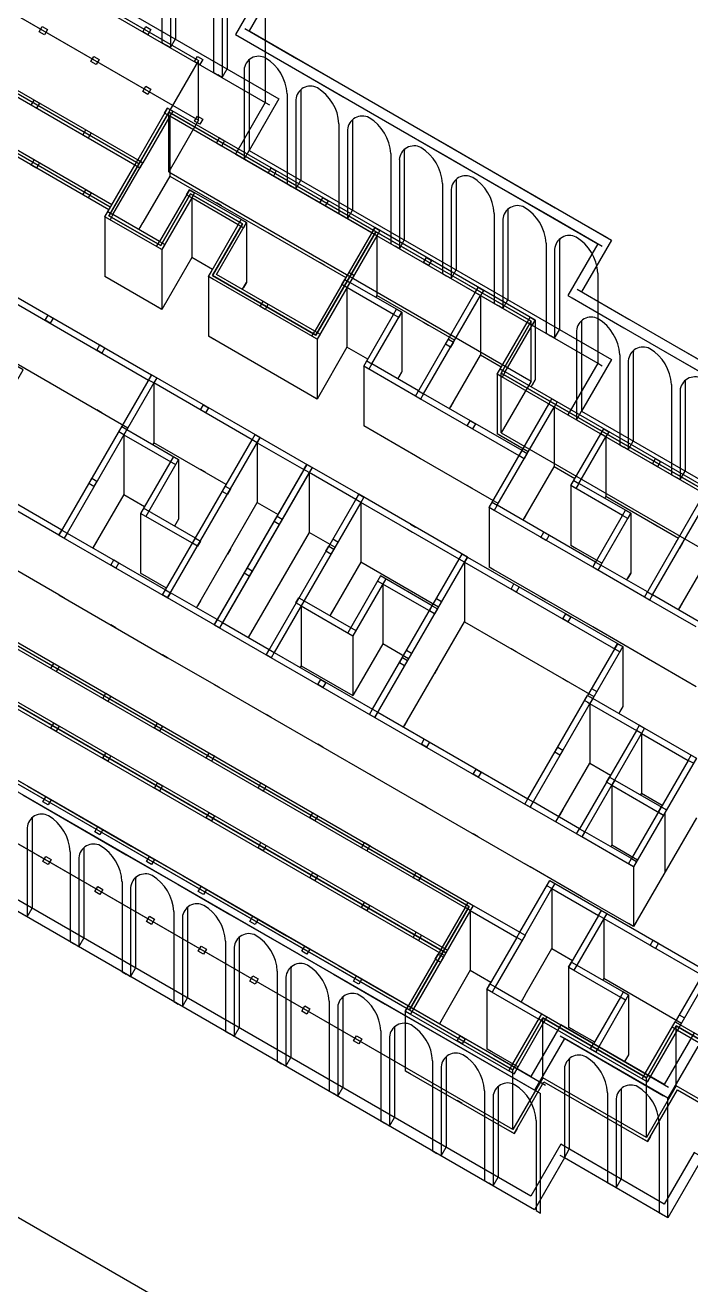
# Model space of a CAD drawing. Header units: metres. Extents: x 1950 to 2882, y 2050 to 2715.
# Drawn here: x 2669.5 to 2702.9, y 2172.3 to 2235.5 of the extents above; entities that cross this region are included whole.
import ezdxf

# ---------------------------------------------------------------- set-up
doc = ezdxf.new("R2010")
doc.units = ezdxf.units.M
for name, color, linetype in [('BRICK WALLS', 250, 'Continuous'), ('OUTLINE', 250, 'Continuous'), ('PILARS', 250, 'Continuous')]:
    doc.layers.add(name, color=color, linetype=linetype)
doc.layers.add('DOUBLE SKIN FACADE', color=250, linetype='Continuous', transparency=0.5)

msp = doc.modelspace()

# ---------------------------------------------------------------- linework, layer by layer
at = {"layer": 'BRICK WALLS'}
for p, q in [((2676.753, 2230.97), (2676.753, 2227.97)), ((2676.753, 2227.97), (2685.586, 2222.87)), ((2677.851, 2226.872), (2677.851, 2223.872)), ((2673.493, 2225.924), (2673.493, 2222.924)), ((2680.599, 2225.632), (2680.599, 2222.632)), ((2687.145, 2224.97), (2687.145, 2221.97)), ((2676.351, 2224.274), (2676.351, 2221.274)), ((2678.689, 2222.924), (2678.689, 2219.924)), ((2685.645, 2222.372), (2685.645, 2219.372)), ((2692.341, 2221.97), (2692.341, 2218.97)), ((2688.393, 2221.132), (2688.393, 2218.132)), ((2695.09, 2220.73), (2695.09, 2217.73)), ((2684.145, 2219.774), (2684.145, 2216.774)), ((2686.484, 2218.424), (2686.484, 2215.424)), ((2675.949, 2217.578), (2675.949, 2214.578)), ((2693.18, 2218.022), (2693.18, 2215.022)), ((2696.038, 2216.372), (2696.038, 2213.372)), ((2674.599, 2215.24), (2677.197, 2213.74)), ((2674.449, 2214.98), (2677.047, 2213.48)), ((2674.449, 2214.98), (2674.449, 2211.98)), ((2681.145, 2214.578), (2681.145, 2211.578)), ((2698.636, 2214.872), (2698.636, 2211.872)), ((2676.937, 2213.89), (2675.287, 2211.032)), ((2677.197, 2213.74), (2675.547, 2210.882)), ((2677.197, 2213.74), (2677.197, 2210.74)), ((2683.743, 2213.078), (2683.743, 2210.078)), ((2674.449, 2211.98), (2675.488, 2211.38)), ((2696.876, 2212.424), (2696.876, 2209.424)), ((2678.036, 2209.792), (2675.437, 2211.292)), ((2686.341, 2211.578), (2686.341, 2208.578)), ((2692.778, 2211.326), (2692.778, 2208.326)), ((2677.886, 2209.532), (2675.287, 2211.032)), ((2675.287, 2211.032), (2675.287, 2208.032)), ((2677.197, 2210.74), (2676.996, 2210.392)), ((2699.884, 2211.034), (2699.884, 2208.034)), ((2691.538, 2208.578), (2691.538, 2205.578)), ((2676.586, 2207.282), (2675.287, 2208.032)), ((2687.33, 2207.89), (2685.68, 2205.032)), ((2687.59, 2207.74), (2685.94, 2204.882)), ((2689.778, 2206.13), (2687.18, 2207.63)), ((2689.928, 2206.39), (2687.33, 2207.89)), ((2687.44, 2207.48), (2687.44, 2204.48)), ((2683.341, 2206.382), (2685.94, 2204.882)), ((2683.341, 2206.382), (2683.341, 2203.382)), ((2683.491, 2206.642), (2686.09, 2205.142)), ((2685.94, 2204.882), (2685.94, 2201.882)), ((2687.44, 2204.48), (2685.94, 2201.882)), ((2688.739, 2203.73), (2687.44, 2204.48)), ((2699.482, 2204.338), (2699.482, 2201.338)), ((2688.889, 2203.99), (2688.629, 2204.14)), ((2683.341, 2203.382), (2685.94, 2201.882)), ((2697.832, 2201.48), (2697.832, 2198.48)), ((2700.43, 2199.98), (2700.43, 2196.98)), ((2697.832, 2198.48), (2698.871, 2197.88)), ((2698.93, 2197.382), (2698.93, 2194.382)), ((2701.603, 2196.012), (2701.603, 2193.012)), ((2700.028, 2193.284), (2700.028, 2190.284)), ((2695.93, 2192.186), (2695.93, 2189.186)), ((2691.832, 2191.088), (2691.832, 2188.088)), ((2698.528, 2190.686), (2698.528, 2187.686)), ((2696.768, 2188.238), (2696.768, 2185.238)), ((2692.67, 2187.14), (2692.67, 2184.14)), ((2699.776, 2186.848), (2699.776, 2183.848)), ((2688.572, 2186.042), (2688.572, 2183.042))]:
    msp.add_line(p, q, dxfattribs=at)
for points in [[(2726.561, 2185.24), (2728.061, 2187.838), (2725.463, 2189.338), (2726.963, 2191.936), (2721.766, 2194.936), (2723.266, 2197.534), (2707.678, 2206.534), (2709.178, 2209.132), (2693.59, 2218.132), (2695.09, 2220.73), (2687.036, 2225.38), (2684.036, 2220.184), (2679.099, 2223.034), (2680.599, 2225.632), (2677.741, 2227.282), (2676.241, 2224.684), (2673.903, 2226.034), (2675.403, 2228.632), (2664.751, 2234.782), (2663.251, 2232.184), (2639.868, 2245.684)], [(2707.418, 2206.684), (2708.768, 2209.022), (2693.18, 2218.022), (2694.68, 2220.62), (2687.145, 2224.97), (2684.145, 2219.774), (2678.689, 2222.924), (2680.189, 2225.522), (2677.851, 2226.872), (2676.351, 2224.274), (2673.493, 2225.924), (2674.993, 2228.522), (2664.861, 2234.372), (2663.361, 2231.774), (2639.978, 2245.274), (2638.628, 2242.936), (2643.824, 2239.936), (2642.324, 2237.338), (2652.717, 2231.338), (2651.217, 2228.74), (2656.413, 2225.74), (2654.763, 2222.882), (2649.567, 2225.882), (2648.067, 2223.284)], [(2673.844, 2226.532), (2664.751, 2231.782), (2663.251, 2229.184), (2639.868, 2242.684), (2638.218, 2239.826), (2643.414, 2236.826), (2641.914, 2234.228), (2652.307, 2228.228), (2650.807, 2225.63), (2656.003, 2222.63), (2654.653, 2220.292), (2649.457, 2223.292), (2647.807, 2220.434), (2648.067, 2220.284)], [(2673.694, 2226.272), (2664.861, 2231.372), (2663.361, 2228.774), (2639.978, 2242.274), (2638.628, 2239.936), (2643.824, 2236.936), (2642.324, 2234.338), (2652.717, 2228.338), (2651.217, 2225.74), (2656.413, 2222.74), (2654.763, 2219.882), (2649.567, 2222.882), (2648.067, 2220.284)], [(2687.036, 2225.38), (2676.643, 2231.38), (2675.143, 2228.782)], [(2686.886, 2225.12), (2676.753, 2230.97), (2675.403, 2228.632)], [(2676.753, 2227.97), (2675.403, 2225.632)], [(2675.202, 2225.284), (2675.403, 2225.632)], [(2671.189, 2209.934), (2665.993, 2212.934), (2668.993, 2218.13), (2663.797, 2221.13), (2665.447, 2223.988), (2675.839, 2217.988)], [(2671.339, 2210.194), (2666.403, 2213.044), (2669.403, 2218.24), (2664.207, 2221.24), (2665.557, 2223.578), (2675.689, 2217.728)], [(2678.89, 2223.272), (2677.851, 2223.872), (2676.351, 2221.274), (2673.493, 2222.924)], [(2680.398, 2222.284), (2680.599, 2222.632)], [(2685.996, 2222.98), (2685.736, 2223.13)], [(2689.232, 2217.184), (2686.893, 2218.534), (2688.393, 2221.132), (2685.795, 2222.632)], [(2689.082, 2216.924), (2686.484, 2218.424), (2687.984, 2221.022), (2685.645, 2222.372)], [(2694.278, 2213.924), (2689.082, 2216.924), (2692.082, 2222.12)], [(2691.042, 2219.72), (2687.145, 2221.97), (2687.094, 2221.882)], [(2694.428, 2214.184), (2689.491, 2217.034), (2692.341, 2221.97)], [(2665.506, 2220.49), (2665.557, 2220.578), (2674.65, 2215.328)], [(2685.645, 2219.372), (2684.145, 2216.774), (2678.689, 2219.924)], [(2655.751, 2219.194), (2658.609, 2217.544), (2657.109, 2214.946), (2664.903, 2210.446), (2663.403, 2207.848), (2691.982, 2191.348), (2688.982, 2186.151), (2693.918, 2183.301), (2695.418, 2185.899), (2700.614, 2182.899), (2702.114, 2185.498), (2707.311, 2182.498), (2708.811, 2185.096), (2721.801, 2177.596), (2723.301, 2180.194), (2725.899, 2178.694), (2728.749, 2183.63)], [(2686.685, 2218.772), (2685.645, 2219.372)], [(2690.791, 2216.284), (2692.341, 2218.97)], [(2693.381, 2218.37), (2692.341, 2218.97)], [(2655.861, 2218.784), (2658.199, 2217.434), (2656.699, 2214.836), (2664.493, 2210.336), (2662.993, 2207.738), (2691.572, 2191.238), (2688.572, 2186.042)], [(2681.295, 2214.838), (2675.839, 2217.988), (2671.189, 2209.934), (2676.645, 2206.784), (2681.295, 2214.838)], [(2688.192, 2217.784), (2688.393, 2218.132)], [(2694.889, 2217.382), (2695.09, 2217.73)], [(2697.974, 2208.326), (2692.778, 2211.326), (2695.778, 2216.522)], [(2698.124, 2208.586), (2693.188, 2211.436), (2696.038, 2216.372)], [(2655.751, 2216.194), (2658.609, 2214.544), (2657.109, 2211.946), (2664.903, 2207.446), (2663.403, 2204.848), (2690.683, 2189.098)], [(2655.861, 2215.784), (2658.199, 2214.434), (2656.699, 2211.836), (2664.493, 2207.336), (2662.993, 2204.738), (2690.533, 2188.838)], [(2689.082, 2213.924), (2686.484, 2215.424)], [(2679.586, 2212.478), (2675.949, 2214.578), (2675.898, 2214.49)], [(2681.295, 2214.838), (2683.893, 2213.338), (2679.243, 2205.284), (2676.645, 2206.784)], [(2681.145, 2214.578), (2683.484, 2213.228), (2679.134, 2205.694), (2676.795, 2207.044)], [(2694.739, 2214.122), (2693.18, 2215.022)], [(2700.572, 2206.826), (2697.974, 2208.326), (2699.474, 2210.924), (2696.876, 2212.424), (2698.376, 2215.022)], [(2697.286, 2212.534), (2698.636, 2214.872)], [(2693.239, 2211.524), (2689.082, 2213.924)], [(2686.232, 2211.988), (2683.634, 2213.488), (2678.984, 2205.434), (2681.582, 2203.934)], [(2694.487, 2210.686), (2696.038, 2213.372)], [(2697.077, 2212.772), (2696.038, 2213.372)], [(2686.082, 2211.728), (2683.743, 2213.078), (2679.393, 2205.544), (2681.732, 2204.194)], [(2700.722, 2207.086), (2698.384, 2208.436), (2699.884, 2211.034), (2697.286, 2212.534)], [(2674.449, 2211.98), (2672.898, 2209.294)], [(2687.038, 2200.784), (2691.688, 2208.838), (2686.232, 2211.988), (2681.582, 2203.934), (2687.038, 2200.784)], [(2703.17, 2205.326), (2700.572, 2206.826), (2703.572, 2212.022)], [(2678.094, 2206.294), (2681.145, 2211.578)], [(2681.145, 2211.578), (2682.185, 2210.978)], [(2686.928, 2201.194), (2691.278, 2208.728), (2686.341, 2211.578), (2681.991, 2204.044), (2686.928, 2201.194)], [(2698.585, 2211.784), (2698.636, 2211.872)], [(2702.273, 2209.772), (2698.636, 2211.872)], [(2703.32, 2205.586), (2700.982, 2206.936), (2703.832, 2211.872)], [(2685.042, 2209.328), (2683.743, 2210.078), (2680.692, 2204.794)], [(2683.743, 2210.078), (2680.692, 2204.794)], [(2671.189, 2206.934), (2665.993, 2209.934)], [(2685.192, 2209.588), (2684.933, 2209.738)], [(2698.435, 2208.524), (2696.876, 2209.424)], [(2691.688, 2208.838), (2699.482, 2204.338)], [(2702.281, 2206.186), (2703.832, 2208.872)], [(2690.239, 2206.328), (2686.341, 2208.578), (2684.791, 2205.892)], [(2691.538, 2208.578), (2699.332, 2204.078)], [(2697.974, 2205.326), (2692.778, 2208.326)], [(2699.683, 2207.686), (2699.884, 2208.034)], [(2671.189, 2206.934), (2676.645, 2203.784)], [(2690.389, 2206.588), (2690.129, 2206.738)], [(2688.487, 2200.294), (2691.538, 2205.578)], [(2691.538, 2205.578), (2698.033, 2201.828)], [(2700.572, 2203.826), (2697.974, 2205.326)], [(2699.222, 2204.488), (2697.722, 2201.89)], [(2699.482, 2204.338), (2697.982, 2201.74)], [(2679.243, 2202.284), (2676.645, 2203.784)], [(2703.17, 2202.326), (2700.572, 2203.826)], [(2683.341, 2203.382), (2683.291, 2203.294)], [(2678.984, 2202.434), (2681.582, 2200.934)], [(2687.188, 2201.044), (2694.722, 2196.694), (2697.722, 2201.89)], [(2697.852, 2201.815), (2700.58, 2200.24), (2697.43, 2194.784), (2694.832, 2196.284)], [(2697.923, 2202.238), (2698.183, 2202.088)], [(2687.038, 2200.784), (2694.832, 2196.284), (2697.982, 2201.74)], [(2697.702, 2201.555), (2700.17, 2200.13), (2697.32, 2195.194), (2694.982, 2196.544)], [(2699.482, 2201.338), (2699.281, 2200.99)], [(2681.582, 2200.934), (2687.038, 2197.784)], [(2700.58, 2200.24), (2703.178, 2198.74), (2700.028, 2193.284), (2697.43, 2194.784)], [(2700.43, 2199.98), (2702.768, 2198.63), (2699.918, 2193.694), (2697.58, 2195.044)], [(2696.131, 2195.534), (2697.832, 2198.48)], [(2687.038, 2197.784), (2694.832, 2193.284)], [(2698.93, 2197.382), (2701.528, 2195.882)], [(2699.08, 2197.642), (2701.678, 2196.142)], [(2700.43, 2196.98), (2700.379, 2196.892)], [(2700.43, 2196.98), (2701.469, 2196.38)], [(2703.178, 2195.74), (2700.028, 2190.284), (2697.43, 2191.784)], [(2698.93, 2194.382), (2698.879, 2194.294)], [(2698.93, 2194.382), (2700.229, 2193.632)], [(2697.43, 2191.784), (2694.832, 2193.284)], [(2694.32, 2189.998), (2695.82, 2192.596), (2698.678, 2190.946), (2697.178, 2188.348), (2699.776, 2186.848), (2698.276, 2184.249)], [(2694.58, 2189.848), (2695.93, 2192.186), (2698.268, 2190.836), (2696.768, 2188.238), (2699.366, 2186.738), (2698.016, 2184.399)], [(2691.832, 2191.088), (2694.17, 2189.738), (2692.67, 2187.14), (2695.268, 2185.64)], [(2691.982, 2191.348), (2694.58, 2189.848), (2693.08, 2187.249), (2695.418, 2185.899)], [(2698.528, 2190.686), (2703.464, 2187.836), (2702.114, 2185.498)], [(2698.678, 2190.946), (2703.874, 2187.946), (2702.374, 2185.348)], [(2694.58, 2186.848), (2695.93, 2189.186), (2696.969, 2188.586)], [(2691.832, 2188.088), (2690.281, 2185.401)], [(2691.832, 2188.088), (2692.871, 2187.488)], [(2698.528, 2187.686), (2698.477, 2187.598)], [(2698.528, 2187.686), (2702.425, 2185.436)], [(2694.58, 2186.848), (2694.379, 2186.499)], [(2688.572, 2186.042), (2694.028, 2182.892), (2695.528, 2185.49), (2700.724, 2182.49), (2702.224, 2185.088), (2707.42, 2182.088), (2708.92, 2184.686), (2721.911, 2177.186), (2723.411, 2179.784), (2726.009, 2178.284), (2729.009, 2183.48)], [(2702.315, 2185.846), (2702.575, 2185.696)], [(2696.768, 2185.238), (2698.067, 2184.488)], [(2692.67, 2184.14), (2694.229, 2183.24)], [(2699.776, 2183.848), (2699.575, 2183.499)], [(2688.572, 2183.042), (2694.028, 2179.892), (2695.528, 2182.49), (2700.724, 2179.49), (2702.224, 2182.088), (2707.42, 2179.088), (2708.92, 2181.686), (2721.911, 2174.186), (2723.411, 2176.784), (2726.009, 2175.284), (2729.009, 2180.48)]]:
    msp.add_lwpolyline(points, dxfattribs=at)
msp.add_lwpolyline([(2680.886, 2214.728), (2675.949, 2217.578), (2671.599, 2210.044), (2676.536, 2207.194)], close=True, dxfattribs=at)
at = {"layer": 'DOUBLE SKIN FACADE'}
for p, q in [((2676.349, 2239.195), (2676.349, 2234.67)), ((2677.032, 2239.328), (2677.032, 2234.853)), ((2676.782, 2238.895), (2676.782, 2234.42)), ((2679.63, 2237.828), (2679.63, 2233.353)), ((2678.947, 2237.695), (2678.947, 2233.17)), ((2679.38, 2237.395), (2679.38, 2232.92)), ((2681.545, 2236.195), (2681.545, 2231.67)), ((2680.511, 2235.38), (2683.109, 2233.88)), ((2676.349, 2234.67), (2676.565, 2234.545)), ((2676.782, 2234.42), (2677.032, 2234.853)), ((2680.261, 2234.947), (2682.859, 2233.447)), ((2676.782, 2234.42), (2676.565, 2234.545)), ((2680.728, 2233.73), (2680.728, 2229.255)), ((2682.859, 2233.447), (2685.458, 2231.947)), ((2683.109, 2233.88), (2685.708, 2232.38)), ((2678.947, 2233.17), (2679.163, 2233.045)), ((2679.38, 2232.92), (2679.163, 2233.045)), ((2679.38, 2232.92), (2679.63, 2233.353)), ((2680.478, 2233.297), (2680.478, 2228.822)), ((2683.326, 2232.23), (2683.326, 2227.755)), ((2685.708, 2232.38), (2688.306, 2230.88)), ((2681.545, 2231.67), (2681.761, 2231.545)), ((2682.643, 2232.097), (2682.643, 2227.572)), ((2683.076, 2231.797), (2683.076, 2227.322)), ((2685.458, 2231.947), (2688.056, 2230.447)), ((2688.306, 2230.88), (2690.904, 2229.38)), ((2685.241, 2230.597), (2685.241, 2226.072)), ((2685.674, 2230.297), (2685.674, 2225.822)), ((2685.924, 2230.73), (2685.924, 2226.255)), ((2688.056, 2230.447), (2690.654, 2228.947)), ((2680.478, 2228.822), (2680.728, 2229.255)), ((2687.839, 2229.097), (2687.839, 2224.572)), ((2688.522, 2229.23), (2688.522, 2224.755)), ((2690.904, 2229.38), (2693.502, 2227.88)), ((2680.478, 2228.822), (2680.261, 2228.947)), ((2688.272, 2228.797), (2688.272, 2224.322)), ((2690.654, 2228.947), (2693.252, 2227.447)), ((2683.076, 2227.322), (2683.326, 2227.755)), ((2691.12, 2227.73), (2691.12, 2223.255)), ((2693.502, 2227.88), (2696.1, 2226.38)), ((2682.643, 2227.572), (2682.859, 2227.447)), ((2683.076, 2227.322), (2682.859, 2227.447)), ((2690.437, 2227.597), (2690.437, 2223.072)), ((2690.87, 2227.297), (2690.87, 2222.822)), ((2693.252, 2227.447), (2695.85, 2225.947)), ((2685.241, 2226.072), (2685.458, 2225.947)), ((2685.674, 2225.822), (2685.458, 2225.947)), ((2685.674, 2225.822), (2685.924, 2226.255)), ((2693.035, 2226.097), (2693.035, 2221.572)), ((2693.468, 2225.797), (2693.468, 2221.322)), ((2693.718, 2226.23), (2693.718, 2221.755)), ((2695.85, 2225.947), (2698.448, 2224.447)), ((2696.1, 2226.38), (2698.698, 2224.88)), ((2687.839, 2224.572), (2688.056, 2224.447)), ((2688.272, 2224.322), (2688.522, 2224.755)), ((2695.633, 2224.597), (2695.633, 2220.072)), ((2696.316, 2224.73), (2696.316, 2220.255)), ((2688.272, 2224.322), (2688.056, 2224.447)), ((2696.066, 2224.297), (2696.066, 2219.822)), ((2690.437, 2223.072), (2690.654, 2222.947)), ((2690.87, 2222.822), (2690.654, 2222.947)), ((2690.87, 2222.822), (2691.12, 2223.255)), ((2698.231, 2223.097), (2698.231, 2218.572)), ((2697.198, 2222.282), (2699.796, 2220.782)), ((2693.035, 2221.572), (2693.252, 2221.447)), ((2693.468, 2221.322), (2693.252, 2221.447)), ((2693.468, 2221.322), (2693.718, 2221.755)), ((2696.948, 2221.849), (2699.546, 2220.349)), ((2699.796, 2220.782), (2702.394, 2219.282)), ((2696.066, 2219.822), (2696.316, 2220.255)), ((2697.164, 2220.199), (2697.164, 2215.724)), ((2697.414, 2220.632), (2697.414, 2216.157)), ((2699.546, 2220.349), (2702.144, 2218.849)), ((2695.633, 2220.072), (2695.85, 2219.947)), ((2696.066, 2219.822), (2695.85, 2219.947)), ((2699.33, 2218.999), (2699.33, 2214.474)), ((2700.013, 2219.132), (2700.013, 2214.657)), ((2702.144, 2218.849), (2704.742, 2217.349)), ((2702.394, 2219.282), (2704.992, 2217.782)), ((2698.231, 2218.572), (2698.448, 2218.447)), ((2699.763, 2218.699), (2699.763, 2214.224)), ((2702.611, 2217.632), (2702.611, 2213.157)), ((2701.928, 2217.499), (2701.928, 2212.974)), ((2702.361, 2217.199), (2702.361, 2212.724)), ((2697.164, 2215.724), (2696.948, 2215.849)), ((2697.164, 2215.724), (2697.414, 2216.157)), ((2699.33, 2214.474), (2699.546, 2214.349)), ((2699.763, 2214.224), (2700.013, 2214.657)), ((2699.763, 2214.224), (2699.546, 2214.349)), ((2702.361, 2212.724), (2702.611, 2213.157)), ((2701.928, 2212.974), (2702.144, 2212.849)), ((2702.361, 2212.724), (2702.144, 2212.849)), ((2667.027, 2198.825), (2669.625, 2197.325)), ((2669.375, 2196.892), (2671.973, 2195.392)), ((2669.625, 2197.325), (2672.223, 2195.825)), ((2669.842, 2195.675), (2669.842, 2191.2)), ((2672.223, 2195.825), (2674.821, 2194.325)), ((2669.592, 2195.242), (2669.592, 2190.767)), ((2671.973, 2195.392), (2674.571, 2193.892)), ((2672.44, 2194.175), (2672.44, 2189.7)), ((2674.821, 2194.325), (2677.419, 2192.825)), ((2671.757, 2194.042), (2671.757, 2189.517)), ((2672.19, 2193.742), (2672.19, 2189.267)), ((2674.571, 2193.892), (2677.169, 2192.392)), ((2674.355, 2192.542), (2674.355, 2188.017)), ((2675.038, 2192.675), (2675.038, 2188.2)), ((2677.169, 2192.392), (2679.768, 2190.892)), ((2677.419, 2192.825), (2680.018, 2191.325)), ((2674.788, 2192.242), (2674.788, 2187.767)), ((2669.592, 2190.767), (2669.842, 2191.2)), ((2676.953, 2191.042), (2676.953, 2186.517)), ((2677.636, 2191.175), (2677.636, 2186.7)), ((2680.018, 2191.325), (2682.616, 2189.825)), ((2669.592, 2190.767), (2669.375, 2190.892)), ((2677.386, 2190.742), (2677.386, 2186.267)), ((2679.768, 2190.892), (2682.366, 2189.392)), ((2682.616, 2189.825), (2685.214, 2188.325)), ((2671.757, 2189.517), (2671.973, 2189.392)), ((2672.19, 2189.267), (2671.973, 2189.392)), ((2672.19, 2189.267), (2672.44, 2189.7)), ((2679.551, 2189.542), (2679.551, 2185.017)), ((2679.984, 2189.242), (2679.984, 2184.767)), ((2680.234, 2189.675), (2680.234, 2185.2)), ((2682.366, 2189.392), (2684.964, 2187.892)), ((2674.355, 2188.017), (2674.571, 2187.892)), ((2674.788, 2187.767), (2674.571, 2187.892)), ((2674.788, 2187.767), (2675.038, 2188.2)), ((2682.149, 2188.042), (2682.149, 2183.517)), ((2682.832, 2188.175), (2682.832, 2183.7)), ((2684.964, 2187.892), (2687.562, 2186.392)), ((2685.214, 2188.325), (2687.812, 2186.825)), ((2682.582, 2187.742), (2682.582, 2183.267)), ((2677.386, 2186.267), (2677.636, 2186.7)), ((2685.43, 2186.675), (2685.43, 2182.2)), ((2687.812, 2186.825), (2690.41, 2185.325)), ((2676.953, 2186.517), (2677.169, 2186.392)), ((2677.386, 2186.267), (2677.169, 2186.392)), ((2684.747, 2186.542), (2684.747, 2182.017)), ((2685.18, 2186.242), (2685.18, 2181.767)), ((2687.562, 2186.392), (2690.16, 2184.892)), ((2690.41, 2185.325), (2693.008, 2183.825)), ((2679.551, 2185.017), (2679.768, 2184.892)), ((2679.984, 2184.767), (2679.768, 2184.892)), ((2679.984, 2184.767), (2680.234, 2185.2)), ((2687.345, 2185.042), (2687.345, 2180.517)), ((2687.778, 2184.742), (2687.778, 2180.267)), ((2688.028, 2185.175), (2688.028, 2180.7)), ((2690.16, 2184.892), (2692.758, 2183.392)), ((2696.336, 2184.79), (2698.934, 2183.29)), ((2696.586, 2185.223), (2699.184, 2183.723)), ((2682.149, 2183.517), (2682.366, 2183.392)), ((2682.582, 2183.267), (2682.832, 2183.7)), ((2689.943, 2183.542), (2689.943, 2179.017)), ((2690.626, 2183.675), (2690.626, 2179.2)), ((2693.008, 2183.825), (2695.606, 2182.325)), ((2696.803, 2183.573), (2696.803, 2179.098)), ((2699.184, 2183.723), (2701.783, 2182.223)), ((2682.582, 2183.267), (2682.366, 2183.392)), ((2690.376, 2183.242), (2690.376, 2178.767)), ((2692.758, 2183.392), (2695.356, 2181.892)), ((2696.553, 2183.14), (2696.553, 2178.665)), ((2698.934, 2183.29), (2701.533, 2181.79)), ((2685.18, 2181.767), (2685.43, 2182.2)), ((2693.224, 2182.175), (2693.224, 2177.7)), ((2684.747, 2182.017), (2684.964, 2181.892)), ((2685.18, 2181.767), (2684.964, 2181.892)), ((2692.541, 2182.042), (2692.541, 2177.517)), ((2692.974, 2181.742), (2692.974, 2177.267)), ((2695.356, 2175.892), (2695.356, 2181.892)), ((2698.718, 2181.94), (2698.718, 2177.415)), ((2699.151, 2181.64), (2699.151, 2177.165)), ((2699.401, 2182.073), (2699.401, 2177.598)), ((2701.749, 2175.665), (2701.749, 2181.665)), ((2687.345, 2180.517), (2687.562, 2180.392)), ((2687.778, 2180.267), (2687.562, 2180.392)), ((2687.778, 2180.267), (2688.028, 2180.7)), ((2695.14, 2180.542), (2695.14, 2176.017)), ((2701.316, 2180.44), (2701.316, 2175.915)), ((2689.943, 2179.017), (2690.16, 2178.892)), ((2690.376, 2178.767), (2690.626, 2179.2)), ((2696.553, 2178.665), (2696.803, 2179.098)), ((2690.376, 2178.767), (2690.16, 2178.892)), ((2696.553, 2178.665), (2696.336, 2178.79)), ((2692.541, 2177.517), (2692.758, 2177.392)), ((2692.974, 2177.267), (2692.758, 2177.392)), ((2692.974, 2177.267), (2693.224, 2177.7)), ((2698.718, 2177.415), (2698.934, 2177.29)), ((2699.151, 2177.165), (2698.934, 2177.29)), ((2699.151, 2177.165), (2699.401, 2177.598)), ((2695.14, 2176.017), (2695.356, 2175.892)), ((2701.316, 2175.915), (2701.533, 2175.79))]:
    msp.add_line(p, q, dxfattribs=at)
for points in [[(2624.282, 2239.288), (2637.049, 2261.401), (2662.943, 2246.451), (2661.443, 2243.853), (2682.228, 2231.853), (2680.728, 2229.255), (2698.914, 2218.755), (2697.414, 2216.157), (2713.003, 2207.157), (2711.503, 2204.559), (2727.091, 2195.559), (2725.591, 2192.961), (2738.582, 2185.461), (2728.132, 2167.361), (2709.945, 2177.861), (2708.445, 2175.263), (2703.249, 2178.263), (2701.749, 2175.665), (2696.553, 2178.665), (2695.053, 2176.067), (2648.374, 2203.017), (2649.874, 2205.615), (2647.276, 2207.115), (2649.874, 2211.615)], [(2660.76, 2243.67), (2681.545, 2231.67), (2680.045, 2229.072), (2698.231, 2218.572), (2696.731, 2215.974), (2712.32, 2206.974), (2710.82, 2204.376), (2726.408, 2195.376), (2724.908, 2192.778), (2737.899, 2185.278), (2727.949, 2168.044), (2709.762, 2178.544), (2708.262, 2175.946), (2703.066, 2178.946), (2701.566, 2176.348), (2696.37, 2179.348), (2694.87, 2176.75), (2649.057, 2203.2), (2650.557, 2205.798), (2647.959, 2207.298), (2650.959, 2212.494), (2648.361, 2213.994), (2649.861, 2216.592)], [(2682.228, 2237.853), (2680.728, 2235.255), (2698.914, 2224.755), (2697.414, 2222.157), (2713.003, 2213.157), (2711.503, 2210.559), (2727.091, 2201.559), (2725.591, 2198.961), (2738.582, 2191.461), (2728.132, 2173.361), (2709.945, 2183.861), (2708.445, 2181.263), (2703.249, 2184.263), (2701.749, 2181.665), (2696.553, 2184.665), (2695.053, 2182.067), (2648.374, 2209.017)], [(2681.545, 2237.67), (2680.045, 2235.072), (2698.231, 2224.572), (2696.731, 2221.974), (2712.32, 2212.974), (2710.82, 2210.376), (2726.408, 2201.376), (2724.908, 2198.778), (2737.899, 2191.278), (2727.949, 2174.044), (2709.762, 2184.544), (2708.262, 2181.946), (2703.066, 2184.946), (2701.566, 2182.348), (2696.37, 2185.348), (2694.87, 2182.75), (2649.057, 2209.2)]]:
    msp.add_lwpolyline(points, dxfattribs=at)
for centre, radius, start, end in [((2681.214, 2233.246), 0.738, 62.00218, 175.99319), ((2681.464, 2233.679), 0.738, 169.80303, 175.99319), ((2680.394, 2231.97), 2.252, 3.22633, 58.81962), ((2683.812, 2231.746), 0.738, 62.00218, 175.99319), ((2684.062, 2232.179), 0.738, 169.80303, 175.99319), ((2682.993, 2230.47), 2.252, 3.22633, 58.81962), ((2686.41, 2230.246), 0.738, 62.00218, 175.99319), ((2685.591, 2228.97), 2.252, 3.22633, 58.81962), ((2686.66, 2230.679), 0.738, 169.80303, 175.99319), ((2689.008, 2228.746), 0.738, 62.00218, 175.99319), ((2689.258, 2229.179), 0.738, 169.80303, 175.99319), ((2688.189, 2227.47), 2.252, 3.22633, 58.81962), ((2691.606, 2227.246), 0.738, 62.00218, 175.99319), ((2691.856, 2227.679), 0.738, 169.80303, 175.99319), ((2690.787, 2225.97), 2.252, 3.22633, 58.81962), ((2694.204, 2225.746), 0.738, 62.00218, 175.99319), ((2694.454, 2226.179), 0.738, 169.80303, 175.99319), ((2693.385, 2224.47), 2.252, 3.22633, 58.81962), ((2696.802, 2224.246), 0.738, 62.00218, 175.99319), ((2697.052, 2224.679), 0.738, 169.80303, 175.99319), ((2695.983, 2222.97), 2.252, 3.22633, 58.81962), ((2697.901, 2220.147), 0.738, 62.00218, 175.99319), ((2697.081, 2218.872), 2.252, 3.22633, 58.81962), ((2698.151, 2220.58), 0.738, 169.80303, 175.99319), ((2700.499, 2218.647), 0.738, 62.00218, 175.99319), ((2700.749, 2219.08), 0.738, 169.80303, 175.99319), ((2699.679, 2217.372), 2.252, 3.22633, 58.81962), ((2703.097, 2217.147), 0.738, 62.00218, 175.99319), ((2703.347, 2217.58), 0.738, 169.80303, 175.99319), ((2670.328, 2195.19), 0.738, 62.00218, 175.99319), ((2670.578, 2195.623), 0.738, 169.80303, 175.99319), ((2669.508, 2193.915), 2.252, 3.22633, 58.81962), ((2672.926, 2193.69), 0.738, 62.00218, 175.99319), ((2673.176, 2194.123), 0.738, 169.80303, 175.99319), ((2672.106, 2192.415), 2.252, 3.22633, 58.81962), ((2675.524, 2192.19), 0.738, 62.00218, 175.99319), ((2675.774, 2192.623), 0.738, 169.80303, 175.99319), ((2674.704, 2190.915), 2.252, 3.22633, 58.81962), ((2678.122, 2190.69), 0.738, 62.00218, 175.99319), ((2678.372, 2191.123), 0.738, 169.80303, 175.99319), ((2677.303, 2189.415), 2.252, 3.22633, 58.81962), ((2680.72, 2189.19), 0.738, 62.00218, 175.99319), ((2680.97, 2189.623), 0.738, 169.80303, 175.99319), ((2679.901, 2187.915), 2.252, 3.22633, 58.81962), ((2683.318, 2187.69), 0.738, 62.00218, 175.99319), ((2683.568, 2188.123), 0.738, 169.80303, 175.99319), ((2682.499, 2186.415), 2.252, 3.22633, 58.81962), ((2685.916, 2186.19), 0.738, 62.00218, 175.99319), ((2686.166, 2186.623), 0.738, 169.80303, 175.99319), ((2685.097, 2184.915), 2.252, 3.22633, 58.81962), ((2688.514, 2184.69), 0.738, 62.00218, 175.99319), ((2687.695, 2183.415), 2.252, 3.22633, 58.81962), ((2688.764, 2185.123), 0.738, 169.80303, 175.99319), ((2691.112, 2183.19), 0.738, 62.00218, 175.99319), ((2691.362, 2183.623), 0.738, 169.80303, 175.99319), ((2690.293, 2181.915), 2.252, 3.22633, 58.81962), ((2697.289, 2183.088), 0.738, 62.00218, 175.99319), ((2697.539, 2183.521), 0.738, 169.80303, 175.99319), ((2696.469, 2181.813), 2.252, 3.22633, 58.81962), ((2693.711, 2181.69), 0.738, 62.00218, 175.99319), ((2693.961, 2182.123), 0.738, 169.80303, 175.99319), ((2692.891, 2180.415), 2.252, 3.22633, 58.81962), ((2699.887, 2181.588), 0.738, 62.00218, 175.99319), ((2700.137, 2182.021), 0.738, 169.80303, 175.99319), ((2699.068, 2180.313), 2.252, 3.22633, 58.81962)]:
    msp.add_arc(centre, radius, start, end, dxfattribs=at)
at = {"layer": 'OUTLINE'}
for points in [[(2657.414, 2245.773), (2678.198, 2233.773), (2676.698, 2231.175), (2694.885, 2220.675), (2693.385, 2218.077), (2708.973, 2209.077), (2707.473, 2206.479), (2723.062, 2197.479), (2721.562, 2194.881), (2734.552, 2187.381), (2727.052, 2174.391), (2708.865, 2184.891), (2707.365, 2182.293), (2702.169, 2185.293), (2700.669, 2182.695), (2695.473, 2185.695), (2693.973, 2183.096), (2652.404, 2207.096)], [(2657.414, 2242.773), (2678.198, 2230.773), (2676.698, 2228.175), (2694.885, 2217.675), (2693.385, 2215.077), (2708.973, 2206.077), (2707.473, 2203.479), (2723.062, 2194.479), (2721.562, 2191.881), (2734.552, 2184.381), (2727.052, 2171.391), (2708.865, 2181.891), (2707.365, 2179.293), (2702.169, 2182.293), (2700.669, 2179.695), (2695.473, 2182.695), (2693.973, 2180.096), (2652.404, 2204.096)], [(2678.198, 2230.773), (2678.198, 2233.773)], [(2676.698, 2228.175), (2676.698, 2231.175)], [(2694.885, 2217.675), (2694.885, 2220.675)], [(2693.385, 2215.077), (2693.385, 2218.077)], [(2627.629, 2178.867), (2638.129, 2197.053), (2658.914, 2185.053), (2657.414, 2182.455), (2678.198, 2170.455)], [(2695.473, 2182.695), (2695.473, 2185.695)], [(2702.169, 2182.293), (2702.169, 2185.293)], [(2693.973, 2180.096), (2693.973, 2183.096)], [(2700.669, 2179.695), (2700.669, 2182.695)]]:
    msp.add_lwpolyline(points, dxfattribs=at)
at = {"layer": 'PILARS'}
for points in [[(2726.486, 2185.11), (2726.356, 2185.185), (2727.856, 2187.783), (2725.258, 2189.283), (2726.758, 2191.881), (2721.562, 2194.881), (2723.062, 2197.479), (2707.473, 2206.479), (2708.973, 2209.077), (2693.385, 2218.077), (2694.885, 2220.675), (2687.09, 2225.175), (2684.09, 2219.979), (2678.894, 2222.979), (2680.394, 2225.577), (2677.796, 2227.077), (2676.296, 2224.479), (2673.698, 2225.979), (2675.198, 2228.577), (2664.806, 2234.577), (2663.306, 2231.979), (2639.923, 2245.479)], [(2673.769, 2226.402), (2664.806, 2231.577), (2663.306, 2228.979), (2639.923, 2242.479), (2638.423, 2239.881), (2643.619, 2236.881), (2642.119, 2234.283), (2652.512, 2228.283), (2651.012, 2225.685), (2656.208, 2222.685), (2654.708, 2220.087), (2649.512, 2223.087)], [(2665.208, 2241.273), (2678.198, 2233.773), (2675.198, 2228.577), (2664.806, 2234.577), (2666.306, 2237.175), (2663.708, 2238.675), (2665.208, 2241.273)], [(2673.769, 2226.402), (2664.806, 2231.577), (2666.306, 2234.175), (2663.708, 2235.675), (2665.208, 2238.273)], [(2665.208, 2238.273), (2678.198, 2230.773)], [(2670.349, 2235.478), (2670.609, 2235.328), (2670.459, 2235.068), (2670.199, 2235.218), (2670.349, 2235.478)], [(2675.545, 2235.478), (2675.805, 2235.328), (2675.655, 2235.068), (2675.395, 2235.218), (2675.545, 2235.478)], [(2672.947, 2233.978), (2673.207, 2233.828), (2673.057, 2233.568), (2672.797, 2233.718), (2672.947, 2233.978)], [(2678.143, 2233.978), (2678.403, 2233.828), (2678.253, 2233.568), (2677.993, 2233.718), (2678.143, 2233.978)], [(2675.545, 2232.478), (2675.805, 2232.328), (2675.655, 2232.068), (2675.395, 2232.218), (2675.545, 2232.478)], [(2669.947, 2231.782), (2670.207, 2231.632), (2670.057, 2231.372), (2669.797, 2231.522), (2669.947, 2231.782)], [(2676.698, 2231.175), (2673.698, 2225.979), (2676.296, 2224.479), (2677.796, 2227.077), (2680.394, 2225.577), (2678.894, 2222.979), (2684.09, 2219.979), (2687.09, 2225.175), (2676.698, 2231.175)], [(2676.643, 2231.38), (2676.903, 2231.23), (2676.753, 2230.97), (2676.493, 2231.12), (2676.643, 2231.38)], [(2678.143, 2230.978), (2678.403, 2230.828), (2678.253, 2230.568), (2677.993, 2230.718), (2678.143, 2230.978)], [(2672.545, 2230.282), (2672.805, 2230.132), (2672.655, 2229.872), (2672.395, 2230.022), (2672.545, 2230.282)], [(2679.241, 2229.88), (2679.501, 2229.73), (2679.351, 2229.47), (2679.091, 2229.62), (2679.241, 2229.88)], [(2669.947, 2228.782), (2670.207, 2228.632), (2670.057, 2228.372), (2669.797, 2228.522), (2669.947, 2228.782)], [(2675.143, 2228.782), (2675.403, 2228.632), (2675.253, 2228.372), (2674.993, 2228.522), (2675.143, 2228.782)], [(2681.839, 2228.38), (2682.099, 2228.23), (2681.949, 2227.97), (2681.689, 2228.12), (2681.839, 2228.38)], [(2672.545, 2227.282), (2672.805, 2227.132), (2672.655, 2226.872), (2672.395, 2227.022), (2672.545, 2227.282)], [(2677.741, 2227.282), (2678.001, 2227.132), (2677.851, 2226.872), (2677.591, 2227.022), (2677.741, 2227.282)], [(2679.351, 2226.47), (2679.091, 2226.62)], [(2684.437, 2226.88), (2684.697, 2226.73), (2684.547, 2226.47), (2684.287, 2226.62), (2684.437, 2226.88)], [(2673.643, 2226.184), (2673.903, 2226.034), (2673.753, 2225.774), (2673.493, 2225.924), (2673.643, 2226.184)], [(2675.403, 2225.632), (2675.253, 2225.372)], [(2680.339, 2225.782), (2680.599, 2225.632), (2680.449, 2225.372), (2680.189, 2225.522), (2680.339, 2225.782)], [(2687.036, 2225.38), (2687.295, 2225.23), (2687.145, 2224.97), (2686.886, 2225.12), (2687.036, 2225.38)], [(2676.241, 2224.684), (2676.501, 2224.534), (2676.351, 2224.274), (2676.091, 2224.424), (2676.241, 2224.684)], [(2681.949, 2224.97), (2681.689, 2225.12)], [(2684.547, 2223.47), (2684.287, 2223.62)], [(2689.634, 2223.88), (2689.893, 2223.73), (2689.743, 2223.47), (2689.484, 2223.62), (2689.634, 2223.88)], [(2673.753, 2222.774), (2673.493, 2222.924)], [(2678.949, 2222.774), (2678.689, 2222.924), (2678.839, 2223.184)], [(2680.599, 2222.632), (2680.449, 2222.372)], [(2685.536, 2222.782), (2685.795, 2222.632), (2685.645, 2222.372), (2685.386, 2222.522), (2685.536, 2222.782)], [(2685.921, 2222.85), (2685.661, 2223)], [(2692.232, 2222.38), (2692.491, 2222.23), (2692.341, 2221.97), (2692.082, 2222.12), (2692.232, 2222.38)], [(2676.501, 2221.534), (2676.351, 2221.274), (2676.091, 2221.424)], [(2681.437, 2221.684), (2681.697, 2221.534), (2681.547, 2221.274), (2681.287, 2221.424), (2681.437, 2221.684)], [(2670.643, 2220.988), (2670.903, 2220.838), (2670.753, 2220.578), (2670.493, 2220.728), (2670.643, 2220.988)], [(2688.134, 2221.282), (2688.393, 2221.132), (2688.243, 2220.872), (2687.984, 2221.022), (2688.134, 2221.282)], [(2694.83, 2220.88), (2695.09, 2220.73), (2694.94, 2220.47), (2694.68, 2220.62), (2694.83, 2220.88)], [(2684.036, 2220.184), (2684.295, 2220.034), (2684.145, 2219.774), (2683.886, 2219.924), (2684.036, 2220.184)], [(2689.743, 2220.47), (2689.484, 2220.62)], [(2673.241, 2219.488), (2673.501, 2219.338), (2673.351, 2219.078), (2673.091, 2219.228), (2673.241, 2219.488)], [(2678.949, 2219.774), (2678.689, 2219.924)], [(2690.732, 2219.782), (2690.991, 2219.632), (2690.841, 2219.372), (2690.582, 2219.522), (2690.732, 2219.782)], [(2691.117, 2219.85), (2690.858, 2220)], [(2655.731, 2218.859), (2655.806, 2218.989), (2658.404, 2217.489), (2656.904, 2214.891), (2664.698, 2210.391), (2663.198, 2207.793), (2691.777, 2191.293), (2688.777, 2186.096), (2693.973, 2183.096), (2695.473, 2185.695), (2700.669, 2182.695), (2702.169, 2185.293), (2707.365, 2182.293), (2708.865, 2184.891), (2721.856, 2177.391), (2723.356, 2179.989), (2725.954, 2178.489), (2728.954, 2183.685), (2727.785, 2184.36)], [(2686.634, 2218.684), (2686.893, 2218.534), (2686.743, 2218.274), (2686.484, 2218.424), (2686.634, 2218.684)], [(2693.33, 2218.282), (2693.59, 2218.132), (2693.44, 2217.872), (2693.18, 2218.022), (2693.33, 2218.282)], [(2670.753, 2217.578), (2670.493, 2217.728)], [(2675.839, 2217.988), (2676.099, 2217.838), (2675.949, 2217.578), (2675.689, 2217.728), (2675.839, 2217.988)], [(2688.393, 2218.132), (2688.243, 2217.872)], [(2695.09, 2217.73), (2694.94, 2217.47)], [(2684.295, 2217.034), (2684.295, 2217.034), (2684.145, 2216.774), (2683.886, 2216.924)], [(2689.232, 2217.184), (2689.491, 2217.034), (2689.341, 2216.774), (2689.082, 2216.924), (2689.232, 2217.184)], [(2678.437, 2216.488), (2678.697, 2216.338), (2678.547, 2216.078), (2678.287, 2216.228), (2678.437, 2216.488)], [(2690.991, 2216.632), (2690.841, 2216.372)], [(2695.928, 2216.782), (2696.188, 2216.632), (2696.038, 2216.372), (2695.778, 2216.522), (2695.928, 2216.782)], [(2655.731, 2215.859), (2655.806, 2215.989), (2658.404, 2214.489), (2656.904, 2211.891), (2664.698, 2207.391), (2663.198, 2204.793), (2690.608, 2188.968)], [(2673.351, 2216.078), (2673.091, 2216.228)], [(2691.83, 2215.684), (2692.09, 2215.534), (2691.94, 2215.274), (2691.68, 2215.424), (2691.83, 2215.684)], [(2674.339, 2215.39), (2674.599, 2215.24), (2674.449, 2214.98), (2674.189, 2215.13), (2674.339, 2215.39)], [(2698.526, 2215.282), (2698.786, 2215.132), (2698.636, 2214.872), (2698.376, 2215.022), (2698.526, 2215.282)], [(2681.036, 2214.988), (2681.295, 2214.838), (2681.145, 2214.578), (2680.886, 2214.728), (2681.036, 2214.988)], [(2693.44, 2214.872), (2693.18, 2215.022)], [(2689.341, 2213.774), (2689.082, 2213.924)], [(2694.428, 2214.184), (2694.688, 2214.034), (2694.538, 2213.774), (2694.278, 2213.924), (2694.428, 2214.184)], [(2701.124, 2213.782), (2701.384, 2213.632), (2701.234, 2213.372), (2700.974, 2213.522), (2701.124, 2213.782)], [(2678.547, 2213.078), (2678.287, 2213.228)], [(2683.634, 2213.488), (2683.893, 2213.338), (2683.743, 2213.078), (2683.484, 2213.228), (2683.634, 2213.488)], [(2672.839, 2212.792), (2673.099, 2212.642), (2672.949, 2212.382), (2672.689, 2212.532), (2672.839, 2212.792)], [(2697.026, 2212.684), (2697.286, 2212.534), (2697.136, 2212.274), (2696.876, 2212.424), (2697.026, 2212.684)], [(2679.536, 2212.39), (2679.795, 2212.24), (2679.645, 2211.98), (2679.386, 2212.13), (2679.536, 2212.39)], [(2686.232, 2211.988), (2686.491, 2211.838), (2686.341, 2211.578), (2686.082, 2211.728), (2686.232, 2211.988)], [(2691.94, 2212.274), (2691.68, 2212.424)], [(2692.928, 2211.586), (2693.188, 2211.436), (2693.038, 2211.176), (2692.778, 2211.326), (2692.928, 2211.586)], [(2682.134, 2210.89), (2682.393, 2210.74), (2682.243, 2210.48), (2681.984, 2210.63), (2682.134, 2210.89)], [(2694.688, 2211.034), (2694.538, 2210.774)], [(2699.624, 2211.184), (2699.884, 2211.034), (2699.734, 2210.774), (2699.474, 2210.924), (2699.624, 2211.184)], [(2671.339, 2210.194), (2671.599, 2210.044), (2671.449, 2209.784), (2671.189, 2209.934), (2671.339, 2210.194)], [(2688.94, 2210.078), (2688.68, 2210.228)], [(2688.83, 2210.488), (2689.09, 2210.338)], [(2695.526, 2210.086), (2695.786, 2209.936), (2695.636, 2209.676), (2695.376, 2209.826), (2695.526, 2210.086)], [(2701.234, 2210.372), (2700.974, 2210.522)], [(2673.099, 2209.642), (2672.949, 2209.382)], [(2678.036, 2209.792), (2678.295, 2209.642), (2678.145, 2209.382), (2677.886, 2209.532), (2678.036, 2209.792)], [(2684.732, 2209.39), (2684.991, 2209.24), (2684.841, 2208.98), (2684.582, 2209.13), (2684.732, 2209.39)], [(2697.136, 2209.274), (2696.876, 2209.424)], [(2702.072, 2209.424), (2702.222, 2209.684)], [(2702.482, 2209.534), (2702.332, 2209.274)], [(2679.795, 2209.24), (2679.645, 2208.98)], [(2691.428, 2208.988), (2691.688, 2208.838), (2691.538, 2208.578), (2691.278, 2208.728), (2691.428, 2208.988)], [(2673.937, 2208.694), (2674.197, 2208.544), (2674.047, 2208.284), (2673.787, 2208.434), (2673.937, 2208.694)], [(2680.634, 2208.292), (2680.893, 2208.142), (2680.743, 2207.882), (2680.484, 2208.032), (2680.634, 2208.292)], [(2693.038, 2208.176), (2692.778, 2208.326)], [(2698.124, 2208.586), (2698.384, 2208.436), (2698.234, 2208.176), (2697.974, 2208.326), (2698.124, 2208.586)], [(2682.393, 2207.74), (2682.243, 2207.48)], [(2694.026, 2207.488), (2694.286, 2207.338), (2694.136, 2207.078), (2693.876, 2207.228), (2694.026, 2207.488)], [(2699.884, 2208.034), (2699.734, 2207.774)], [(2671.449, 2206.784), (2671.189, 2206.934)], [(2676.536, 2207.194), (2676.795, 2207.044), (2676.645, 2206.784), (2676.386, 2206.934), (2676.536, 2207.194)], [(2688.94, 2207.078), (2688.68, 2207.228)], [(2695.636, 2206.676), (2695.376, 2206.826)], [(2700.722, 2207.086), (2700.982, 2206.936), (2700.832, 2206.676), (2700.572, 2206.826), (2700.722, 2207.086)], [(2688.777, 2186.096), (2691.777, 2191.293), (2665.796, 2206.293), (2664.296, 2203.695), (2661.698, 2205.195), (2660.198, 2202.596), (2688.777, 2186.096)], [(2678.295, 2206.642), (2678.145, 2206.382)], [(2683.232, 2206.792), (2683.491, 2206.642), (2683.341, 2206.382), (2683.082, 2206.532), (2683.232, 2206.792)], [(2684.991, 2206.24), (2684.841, 2205.98)], [(2689.928, 2206.39), (2690.188, 2206.24), (2690.038, 2205.98), (2689.778, 2206.13), (2689.928, 2206.39)], [(2702.482, 2206.534), (2702.332, 2206.274)], [(2679.134, 2205.694), (2679.393, 2205.544), (2679.243, 2205.284), (2678.984, 2205.434), (2679.134, 2205.694)], [(2696.624, 2205.988), (2696.884, 2205.838), (2696.734, 2205.578), (2696.474, 2205.728), (2696.624, 2205.988)], [(2674.047, 2205.284), (2673.787, 2205.434)], [(2680.893, 2205.142), (2680.743, 2204.882)], [(2698.234, 2205.176), (2697.974, 2205.326)], [(2699.222, 2204.488), (2699.482, 2204.338), (2699.332, 2204.078), (2699.072, 2204.228), (2699.222, 2204.488)], [(2676.645, 2203.784), (2676.386, 2203.934)], [(2681.732, 2204.194), (2681.991, 2204.044), (2681.841, 2203.784), (2681.582, 2203.934), (2681.732, 2204.194)], [(2688.428, 2203.792), (2688.688, 2203.642), (2688.538, 2203.382), (2688.278, 2203.532), (2688.428, 2203.792)], [(2694.136, 2204.078), (2693.876, 2204.228)], [(2700.832, 2203.676), (2700.572, 2203.826)], [(2690.608, 2188.968), (2665.796, 2203.293), (2664.296, 2200.695), (2661.698, 2202.195), (2660.198, 2199.596), (2688.572, 2183.215)], [(2670.937, 2203.498), (2671.197, 2203.348), (2671.047, 2203.088), (2670.787, 2203.238), (2670.937, 2203.498)], [(2690.188, 2203.24), (2690.038, 2202.98)], [(2679.243, 2202.284), (2678.984, 2202.434)], [(2684.33, 2202.694), (2684.59, 2202.544), (2684.44, 2202.284), (2684.18, 2202.434), (2684.33, 2202.694)], [(2696.734, 2202.578), (2696.474, 2202.728)], [(2673.536, 2201.998), (2673.795, 2201.848), (2673.645, 2201.588), (2673.386, 2201.738), (2673.536, 2201.998)], [(2697.722, 2201.89), (2697.982, 2201.74), (2697.832, 2201.48), (2697.572, 2201.63), (2697.722, 2201.89)], [(2686.928, 2201.194), (2687.188, 2201.044), (2687.038, 2200.784), (2686.778, 2200.934), (2686.928, 2201.194)], [(2699.482, 2201.338), (2699.332, 2201.078)], [(2670.937, 2200.498), (2671.197, 2200.348), (2671.047, 2200.088), (2670.787, 2200.238), (2670.937, 2200.498)], [(2676.134, 2200.498), (2676.393, 2200.348), (2676.243, 2200.088), (2675.984, 2200.238), (2676.134, 2200.498)], [(2681.841, 2200.784), (2681.582, 2200.934)], [(2688.688, 2200.642), (2688.538, 2200.382)], [(2700.32, 2200.39), (2700.58, 2200.24), (2700.43, 2199.98), (2700.17, 2200.13), (2700.32, 2200.39)], [(2684.44, 2199.284), (2684.18, 2199.434)], [(2689.526, 2199.694), (2689.786, 2199.544), (2689.636, 2199.284), (2689.376, 2199.434), (2689.526, 2199.694)], [(2696.222, 2199.292), (2696.482, 2199.142), (2696.332, 2198.882), (2696.072, 2199.032), (2696.222, 2199.292)], [(2673.536, 2198.998), (2673.795, 2198.848), (2673.645, 2198.588), (2673.386, 2198.738), (2673.536, 2198.998)], [(2678.732, 2198.998), (2678.991, 2198.848), (2678.841, 2198.588), (2678.582, 2198.738), (2678.732, 2198.998)], [(2702.918, 2198.89), (2703.178, 2198.74), (2703.028, 2198.48), (2702.768, 2198.63), (2702.918, 2198.89)], [(2692.124, 2198.194), (2692.384, 2198.044), (2692.234, 2197.784), (2691.974, 2197.934), (2692.124, 2198.194)], [(2676.134, 2197.498), (2676.393, 2197.348), (2676.243, 2197.088), (2675.984, 2197.238), (2676.134, 2197.498)], [(2681.33, 2197.498), (2681.59, 2197.348), (2681.44, 2197.088), (2681.18, 2197.238), (2681.33, 2197.498)], [(2687.038, 2197.784), (2686.778, 2197.934)], [(2698.82, 2197.792), (2699.08, 2197.642), (2698.93, 2197.382), (2698.67, 2197.532), (2698.82, 2197.792)], [(2670.536, 2196.801), (2670.795, 2196.651), (2670.645, 2196.392), (2670.386, 2196.542), (2670.536, 2196.801)], [(2694.722, 2196.694), (2694.982, 2196.544), (2694.832, 2196.284), (2694.572, 2196.434), (2694.722, 2196.694)], [(2689.636, 2196.284), (2689.376, 2196.434)], [(2696.482, 2196.142), (2696.332, 2195.882)], [(2701.418, 2196.292), (2701.678, 2196.142), (2701.528, 2195.882), (2701.268, 2196.032), (2701.418, 2196.292)], [(2678.732, 2195.998), (2678.991, 2195.848), (2678.841, 2195.588), (2678.582, 2195.738), (2678.732, 2195.998)], [(2683.928, 2195.998), (2684.188, 2195.848), (2684.038, 2195.588), (2683.778, 2195.738), (2683.928, 2195.998)], [(2673.134, 2195.301), (2673.393, 2195.151), (2673.243, 2194.892), (2672.984, 2195.042), (2673.134, 2195.301)], [(2692.234, 2194.784), (2691.974, 2194.934)], [(2697.32, 2195.194), (2697.58, 2195.044), (2697.43, 2194.784), (2697.17, 2194.934), (2697.32, 2195.194)], [(2681.33, 2194.498), (2681.59, 2194.348), (2681.44, 2194.088), (2681.18, 2194.238), (2681.33, 2194.498)], [(2686.526, 2194.498), (2686.786, 2194.348), (2686.636, 2194.088), (2686.376, 2194.238), (2686.526, 2194.498)], [(2670.536, 2193.801), (2670.795, 2193.651), (2670.645, 2193.392), (2670.386, 2193.542), (2670.536, 2193.801)], [(2675.732, 2193.801), (2675.991, 2193.651), (2675.841, 2193.392), (2675.582, 2193.542), (2675.732, 2193.801)], [(2699.918, 2193.694), (2700.178, 2193.544), (2700.028, 2193.284), (2699.768, 2193.434), (2699.918, 2193.694)], [(2683.928, 2192.998), (2684.188, 2192.848), (2684.038, 2192.588), (2683.778, 2192.738), (2683.928, 2192.998)], [(2689.124, 2192.998), (2689.384, 2192.848), (2689.234, 2192.588), (2688.974, 2192.738), (2689.124, 2192.998)], [(2694.832, 2193.284), (2694.572, 2193.434)], [(2701.678, 2193.142), (2701.528, 2192.882)], [(2673.134, 2192.301), (2673.393, 2192.151), (2673.243, 2191.892), (2672.984, 2192.042), (2673.134, 2192.301)], [(2678.33, 2192.301), (2678.59, 2192.151), (2678.44, 2191.892), (2678.18, 2192.042), (2678.33, 2192.301)], [(2695.82, 2192.596), (2696.08, 2192.446), (2695.93, 2192.186), (2695.67, 2192.336), (2695.82, 2192.596)], [(2697.43, 2191.784), (2697.17, 2191.934)], [(2686.526, 2191.498), (2686.786, 2191.348), (2686.636, 2191.088), (2686.376, 2191.238), (2686.526, 2191.498)], [(2691.722, 2191.498), (2691.982, 2191.348), (2691.832, 2191.088), (2691.572, 2191.238), (2691.722, 2191.498)], [(2698.418, 2191.096), (2698.678, 2190.946), (2698.528, 2190.686), (2698.268, 2190.836), (2698.418, 2191.096)], [(2675.732, 2190.801), (2675.991, 2190.651), (2675.841, 2190.392), (2675.582, 2190.542), (2675.732, 2190.801)], [(2680.928, 2190.801), (2681.188, 2190.651), (2681.038, 2190.392), (2680.778, 2190.542), (2680.928, 2190.801)], [(2700.178, 2190.544), (2700.028, 2190.284), (2699.768, 2190.434)], [(2689.124, 2189.998), (2689.384, 2189.848), (2689.234, 2189.588), (2688.974, 2189.738), (2689.124, 2189.998)], [(2694.32, 2189.998), (2694.58, 2189.848), (2694.43, 2189.588), (2694.17, 2189.738), (2694.32, 2189.998)], [(2678.33, 2189.301), (2678.59, 2189.151), (2678.44, 2188.892), (2678.18, 2189.042), (2678.33, 2189.301)], [(2683.526, 2189.301), (2683.786, 2189.151), (2683.636, 2188.892), (2683.376, 2189.042), (2683.526, 2189.301)], [(2701.016, 2189.596), (2701.276, 2189.446), (2701.126, 2189.186), (2700.866, 2189.336), (2701.016, 2189.596)], [(2690.222, 2188.899), (2690.482, 2188.749), (2690.332, 2188.49), (2690.072, 2188.64), (2690.222, 2188.899)], [(2696.918, 2188.498), (2697.178, 2188.348), (2697.028, 2188.088), (2696.768, 2188.238), (2696.918, 2188.498)], [(2680.928, 2187.801), (2681.188, 2187.651), (2681.038, 2187.392), (2680.778, 2187.542), (2680.928, 2187.801)], [(2686.124, 2187.801), (2686.384, 2187.651), (2686.234, 2187.392), (2685.974, 2187.542), (2686.124, 2187.801)], [(2692.82, 2187.399), (2693.08, 2187.249), (2692.93, 2186.99), (2692.67, 2187.14), (2692.82, 2187.399)], [(2694.58, 2186.848), (2694.43, 2186.588)], [(2699.516, 2186.998), (2699.776, 2186.848), (2699.626, 2186.588), (2699.366, 2186.738), (2699.516, 2186.998)], [(2683.526, 2186.301), (2683.786, 2186.151), (2683.636, 2185.892), (2683.376, 2186.042), (2683.526, 2186.301)], [(2688.722, 2186.301), (2688.982, 2186.151), (2688.832, 2185.892), (2688.572, 2186.042), (2688.722, 2186.301)], [(2701.126, 2186.186), (2700.866, 2186.336)], [(2690.482, 2185.749), (2690.332, 2185.49)], [(2695.418, 2185.899), (2695.678, 2185.749), (2695.528, 2185.49), (2695.268, 2185.64), (2695.418, 2185.899)], [(2702.114, 2185.498), (2702.374, 2185.348), (2702.224, 2185.088), (2701.964, 2185.238), (2702.114, 2185.498)], [(2686.124, 2184.801), (2686.384, 2184.651), (2686.234, 2184.392), (2685.974, 2184.542), (2686.124, 2184.801)], [(2691.32, 2184.801), (2691.58, 2184.651), (2691.43, 2184.392), (2691.17, 2184.542), (2691.32, 2184.801)], [(2697.028, 2185.088), (2696.768, 2185.238)], [(2692.93, 2183.99), (2692.67, 2184.14)], [(2698.016, 2184.399), (2698.276, 2184.249), (2698.126, 2183.99), (2697.866, 2184.14), (2698.016, 2184.399)], [(2699.776, 2183.848), (2699.626, 2183.588)], [(2688.832, 2182.892), (2688.572, 2183.042)], [(2693.918, 2183.301), (2694.178, 2183.151), (2694.028, 2182.892), (2693.768, 2183.042), (2693.918, 2183.301)], [(2700.614, 2182.899), (2700.874, 2182.749), (2700.724, 2182.49), (2700.464, 2182.64), (2700.614, 2182.899)], [(2691.43, 2181.392), (2691.17, 2181.542)], [(2698.126, 2180.99), (2697.866, 2181.14)], [(2694.178, 2180.151), (2694.028, 2179.892), (2693.768, 2180.042)], [(2700.874, 2179.749), (2700.724, 2179.49), (2700.464, 2179.64)]]:
    msp.add_lwpolyline(points, dxfattribs=at)
for points in [[(2691.538, 2205.578), (2691.538, 2205.578)], [(2683.082, 2203.532), (2683.082, 2203.532)]]:
    msp.add_lwpolyline(points, close=True, dxfattribs=at)

doc.saveas('drawing.dxf')
